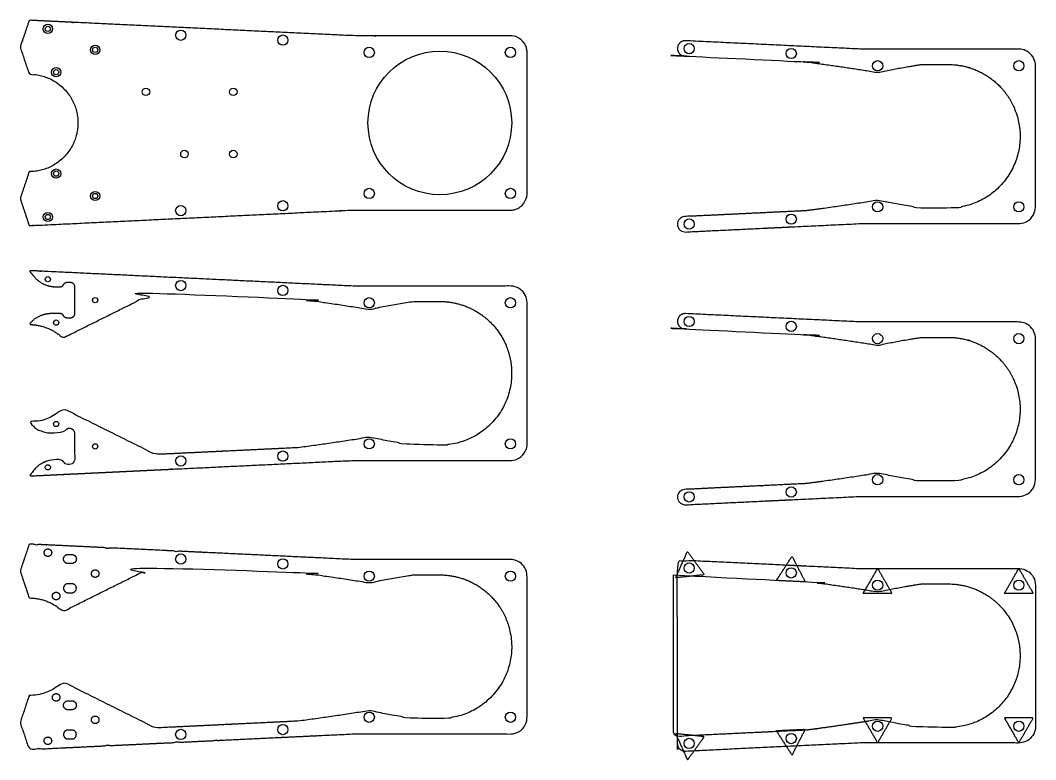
# Model space of a CAD drawing. Header units: millimetres. Extents: x 13 to 2477, y 20 to 1156.
# Drawn here: x 13 to 804, y 24 to 601 of the extents above; entities that cross this region are included whole.
import ezdxf

# ---------------------------------------------------------------- set-up
doc = ezdxf.new("R2010")
doc.units = ezdxf.units.MM
doc.header["$MEASUREMENT"] = 0
doc.layers.add('Work layer', color=254, linetype='Continuous', true_color=0xdddddd)

msp = doc.modelspace()

# ---------------------------------------------------------------- linework, layer by layer
at = {"layer": 'Work layer'}
for centre, radius in [((34.34, 594.1), 3.6), ((34.34, 594.1), 2.05), ((137.9, 589.15), 4), ((217.4, 585.35), 4), ((71.2, 577.76), 3.6), ((71.2, 577.76), 2.05), ((284.76, 575.76), 4), ((394.76, 575.76), 4), ((534.07, 578.69), 4), ((613.57, 574.9), 4), ((339.76, 520.76), 56), ((40.77, 560.28), 3.6), ((40.77, 560.28), 2.05), ((680.93, 565.31), 4), ((790.93, 565.31), 4), ((110.76, 545.01), 2.95), ((178.76, 545.01), 2.95), ((140.76, 496.51), 2.95), ((178.76, 496.51), 2.95), ((40.77, 481.24), 3.6), ((40.77, 481.24), 2.05), ((71.2, 463.76), 3.6), ((284.76, 465.76), 4), ((394.76, 465.76), 4), ((71.2, 463.76), 2.05), ((217.4, 456.17), 4), ((680.93, 455.31), 4), ((790.93, 455.31), 4), ((34.34, 447.43), 3.6), ((137.9, 452.37), 4), ((34.34, 447.43), 2.05), ((534.07, 441.92), 4), ((613.57, 445.72), 4), ((34.34, 398.88), 2.05), ((137.9, 393.93), 4), ((217.4, 390.14), 4), ((71.2, 382.55), 2.05), ((284.76, 380.55), 4), ((394.76, 380.55), 4), ((40.77, 365.07), 2.05), ((534.07, 365.95), 4), ((613.57, 362.15), 4), ((680.93, 352.56), 4), ((790.93, 352.56), 4), ((40.77, 286.03), 2.05), ((71.2, 268.55), 2.05), ((284.76, 270.55), 4), ((394.76, 270.55), 4), ((137.9, 257.16), 4), ((217.4, 260.96), 4), ((34.34, 252.22), 2.05), ((680.93, 242.56), 4), ((790.93, 242.56), 4), ((534.07, 229.17), 4), ((613.57, 232.97), 4), ((137.9, 180.72), 4), ((217.4, 176.92), 4), ((534.07, 173.7), 4), ((284.76, 167.34), 4), ((394.76, 167.34), 4), ((613.57, 169.9), 4), ((680.93, 160.32), 4), ((790.93, 160.32), 4), ((284.76, 57.34), 4), ((394.76, 57.34), 4), ((137.9, 43.95), 4), ((217.4, 47.75), 4), ((680.93, 50.32), 4), ((790.93, 50.32), 4), ((534.07, 36.93), 4), ((613.57, 40.73), 4)]:
    msp.add_circle(centre, radius, dxfattribs=at)
for points, weights, knots in [([(13.13, 460.66), (12.76, 461.76), (13.13, 462.87), (16.39, 472.65), (19.65, 482.42), (19.76, 482.76), (20.12, 482.77), (57.76, 483.12), (57.76, 520.76), (57.76, 558.41), (20.12, 558.76), (19.76, 558.77), (19.65, 559.1), (16.39, 568.88), (13.13, 578.66), (12.76, 579.76), (13.13, 580.87), (16.39, 590.65), (19.65, 600.42), (19.76, 600.76), (20.12, 600.76), (23.21, 600.75), (26.3, 600.5), (26.57, 600.47), (26.84, 600.46), (149.11, 594.62), (271.38, 588.78), (271.76, 588.76), (272.14, 588.76), (333.45, 588.76), (394.76, 588.76), (407.76, 588.76), (407.76, 575.76), (407.76, 520.76), (407.76, 465.76), (407.76, 452.76), (394.76, 452.76), (333.45, 452.76), (272.14, 452.76), (271.76, 452.76), (271.38, 452.75), (147.28, 446.79), (23.18, 440.84), (21.65, 440.77), (20.12, 440.76), (19.76, 440.76), (19.65, 441.11), (16.39, 450.88), (13.13, 460.66)], [1, 0.948683298051, 1, 1, 1, 0.813974177999, 1, 0.711785426069, 1.00386525205, 0.711785356431, 1.00000013743, 0.813974289865, 1.00000013743, 1.00000013743, 1.00000013743, 0.948683428429, 1.00000013743, 1.00000013743, 1.00000013743, 0.809915943902, 1.00000013743, 0.999266176504, 1.00002480289, 0.999879631758, 1.00002480289, 1.00002480289, 1.00002480289, 0.999740121446, 1.00002480289, 1.00002480289, 1.00002480289, 0.707124319478, 1.00002480289, 1.00002480289, 1.00002480289, 0.707124319478, 1.00002480289, 1.00002480289, 1.00002480289, 0.999737490058, 1.00002480289, 1.00002480289, 1.00002480289, 0.996180939703, 0.992715046366, 0.804015633288, 0.992715046366, 0.992715046366, 0.992715046366], [-22.106797, -22.106797, -22.106797, -19.854543, -19.854543, -0.301535, -0.301535, 0.318301, 0.318301, 59.613611, 59.613611, 118.908936, 118.908936, 119.528771, 119.528771, 139.08178, 139.08178, 141.334034, 141.334034, 160.884535, 160.884535, 161.511322, 161.511322, 167.418629, 167.418629, 167.96389, 167.96389, 412.780239, 412.780239, 413.54381, 413.54381, 536.161952, 536.161952, 556.582304, 556.582304, 669.817598, 669.817598, 690.237951, 690.237951, 812.854331, 812.854331, 813.621423, 813.621423, 1062.101851, 1062.101851, 1064.845395, 1064.845395, 1065.472182, 1065.472182, 1085.022683, 1085.022683, 1085.022683]), ([(531.23, 584.84), (599.58, 581.57), (667.93, 578.31), (729.43, 578.31), (790.93, 578.31), (803.93, 578.31), (803.93, 565.31), (803.93, 510.31), (803.93, 455.31), (803.93, 442.31), (790.93, 442.31), (729.43, 442.31), (667.93, 442.31), (599.58, 439.03), (531.23, 435.75), (528.66, 435.63), (526.8, 437.4), (524.94, 439.17), (524.94, 441.74), (524.94, 447.46), (530.66, 447.74), (583.4, 450.27), (625.15, 452.27), (652.78, 455.82), (680.41, 460.37), (680.98, 460.45), (681.54, 460.36), (698.33, 456.84), (715.12, 454.31), (725.53, 454.31), (735.93, 454.31), (791.93, 454.31), (791.93, 510.31), (791.93, 566.31), (735.93, 566.31), (725.53, 566.31), (715.12, 566.31), (698.33, 563.78), (681.54, 560.25), (680.98, 560.17), (680.41, 560.24), (652.79, 564.79), (625.17, 568.34), (577.91, 570.59), (530.66, 572.85), (524.66, 573.14), (524.95, 579.13), (525.24, 585.12), (531.23, 584.84)], [1, 1, 1, 1, 1, 0.707106781187, 1, 1, 1, 0.707106781186, 1, 1, 1, 1, 1, 0.919226508621, 1, 0.919226508621, 1, 0.723852612899, 1, 1, 1, 1, 1, 0.990414518719, 1, 1, 1, 1, 1, 0.707106781187, 1, 0.707106781187, 1, 1, 1, 1, 1, 0.990414518719, 1, 1, 1, 1, 1, 0.707106781229, 1, 0.707106781229, 1], [-599.436744, -599.436744, -599.436744, -473.579706, -473.579706, -350.579701, -350.579701, -330.159347, -330.159347, -216.924048, -216.924048, -196.503695, -196.503695, -73.503689, -73.503689, 52.353384, 52.353384, 57.209603, 57.209603, 62.065822, 62.065822, 71.202938, 71.202938, 156.844032, 156.844032, 212.538686, 212.538686, 213.467639, 213.467639, 247.425289, 247.425289, 247.473854, 247.473854, 335.438448, 335.438448, 423.403042, 423.403042, 444.693415, 444.693415, 478.651065, 478.651065, 479.580019, 479.580019, 535.274672, 535.274672, 535.372023, 535.372023, 544.796801, 544.796801, 554.221579, 554.221579, 554.221579]), ([(55.13, 386.05), (55.13, 389.55), (55.13, 393.05), (55.13, 396.55), (51.63, 396.55), (50.63, 396.55), (49.63, 396.55), (47.51, 396.55), (46.53, 394.66), (45.69, 393.05), (43.87, 393.05), (41.64, 393.05), (39.41, 393.05), (31.18, 393.45), (25.17, 399.07), (22.81, 401.9), (20.45, 404.72), (20.25, 404.97), (20.38, 405.26), (20.52, 405.55), (20.84, 405.54), (23.7, 405.5), (26.56, 405.26), (149.16, 399.4), (271.76, 393.55), (333.26, 393.55), (394.76, 393.55), (407.76, 393.55), (407.76, 380.55), (407.76, 325.55), (407.76, 270.55), (407.76, 257.55), (394.76, 257.55), (333.26, 257.55), (271.76, 257.55), (147.47, 251.59), (23.18, 245.62), (22.01, 245.57), (20.84, 245.56), (20.52, 245.55), (20.38, 245.84), (20.25, 246.13), (20.45, 246.38), (22.81, 249.2), (25.17, 252.02), (31.18, 257.65), (39.41, 258.05), (41.64, 258.05), (43.87, 258.05), (45.69, 258.05), (46.53, 256.43), (47.51, 254.55), (49.63, 254.55), (50.63, 254.55), (51.63, 254.55), (55.13, 254.55), (55.13, 258.05), (55.13, 261.55), (55.13, 265.05), (55.13, 268.55), (55.13, 272.05), (55.13, 275.55), (55.13, 279.05), (55.13, 282.55), (51.63, 282.55), (50.63, 282.55), (49.63, 282.55), (47.51, 282.55), (46.53, 280.66), (45.69, 279.05), (43.87, 279.05), (39.97, 279.05), (36.07, 279.05), (27.84, 279.45), (21.83, 285.07), (21.13, 285.91), (20.43, 286.74), (20.23, 286.98), (20.36, 287.27), (20.49, 287.55), (20.8, 287.56), (34.32, 287.93), (44.56, 296.76), (46.07, 298.06), (47.85, 297.17), (83, 279.68), (118.14, 262.19), (173.56, 264.85), (228.98, 267.51), (256.61, 271.06), (284.24, 275.62), (284.8, 275.69), (285.37, 275.6), (302.16, 272.08), (318.95, 269.55), (329.35, 269.55), (339.76, 269.55), (395.76, 269.55), (395.76, 325.55), (395.76, 381.55), (339.76, 381.55), (329.35, 381.55), (318.95, 381.55), (302.16, 379.02), (285.37, 375.49), (284.8, 375.41), (284.24, 375.48), (256.62, 380.03), (229, 383.58), (173.54, 386.23), (118.08, 388.88), (82.97, 371.4), (47.85, 353.93), (46.07, 353.04), (44.56, 354.34), (34.32, 363.16), (20.8, 363.53), (20.49, 363.54), (20.36, 363.83), (20.23, 364.11), (20.43, 364.35), (21.13, 365.19), (21.83, 366.02), (27.84, 371.65), (36.07, 372.05), (39.97, 372.05), (43.87, 372.05), (45.69, 372.05), (46.53, 370.43), (47.51, 368.55), (49.63, 368.55), (50.63, 368.55), (51.63, 368.55), (55.13, 368.55), (55.13, 372.05), (55.13, 375.55), (55.13, 379.05), (55.13, 382.55), (55.13, 386.05)], [1, 1, 1, 0.707106781187, 1, 1, 1, 0.854850414265, 1, 0.854850414265, 1, 1, 1, 0.938639289783, 1, 1, 1, 0.841872459824, 1, 0.841872459824, 1, 0.999481371099, 1.00024191582, 1.00024191582, 1.00024191582, 1.00024191582, 1.00024191582, 0.707277841502, 1.00024191582, 1.00024191582, 1.00024191582, 0.707277841502, 1.00024191582, 1.00024191582, 1.00024191582, 1.00024191582, 1.00024191582, 1.00008538108, 1.00014295306, 0.841992808064, 1.00014295306, 0.841992808064, 1.00014295306, 1.00014295306, 1.00014295306, 0.938773471137, 1.00014295306, 1.00014295306, 1.00014295306, 0.854972617744, 1.00014295306, 0.854972617744, 1.00014295306, 1.00014295306, 1.00014295306, 0.707207864261, 1.00014295306, 1.00014295306, 1.00014295306, 1.00014295306, 1.00014295306, 1.00014295306, 1.00014295306, 0.707207864261, 1.00014295306, 1.00014295306, 1.00014295306, 0.854972617744, 1.00014295306, 0.854972617744, 1.00014295306, 1.00014295306, 1.00014295306, 0.938773471137, 1.00014295306, 1.00014295306, 1.00014295306, 0.847478689443, 1.00014295306, 0.847478689443, 1.00014295306, 0.940299247758, 0.995931189861, 0.829533486503, 0.995931189861, 0.995931189861, 0.995931189861, 0.995931189861, 0.995931189861, 0.995931189861, 0.995931189861, 0.986384710084, 0.995931189861, 0.995931189861, 0.995931189861, 0.995931189861, 0.995931189861, 0.704229697946, 0.995931189861, 0.704229697946, 0.995931189861, 0.995931189861, 0.995931189861, 0.995931189861, 0.995931189861, 0.986384710084, 0.995931189861, 0.995931189861, 0.995931189861, 0.995931189861, 0.995931189861, 0.995931189861, 0.995931189861, 0.829533486504, 0.995931189861, 0.938317256377, 0.995931189861, 0.843909820072, 0.995931189861, 0.843909820072, 0.995931189861, 0.995931189861, 0.995931189861, 0.934820144724, 0.995931189861, 0.995931189861, 0.995931189861, 0.851372190232, 0.995931189861, 0.851372190232, 0.995931189861, 0.995931189861, 0.995931189861, 0.704229697946, 0.995931189861, 0.995931189861, 0.995931189861, 0.995931189861, 1], [11826.597415, 11826.597415, 11826.597415, 11831.847415, 11831.847415, 11837.345202, 11837.345202, 11839.154916, 11839.154916, 11842.926057, 11842.926057, 11846.19926, 11846.19926, 11847.222664, 11847.222664, 11863.008129, 11863.008129, 11868.65464, 11868.65464, 11869.224693, 11869.224693, 11869.794746, 11869.794746, 11875.263036, 11875.263036, 12120.746324, 12120.746324, 12243.746324, 12243.746324, 12264.166676, 12264.166676, 12377.401971, 12377.401971, 12397.822323, 12397.822323, 12520.822323, 12520.822323, 12769.686371, 12769.686371, 12771.73748, 12771.73748, 12772.307532, 12772.307532, 12772.877585, 12772.877585, 12778.524097, 12778.524097, 12794.309562, 12794.309562, 12795.332966, 12795.332966, 12798.606169, 12798.606169, 12802.377309, 12802.377309, 12804.187024, 12804.187024, 12809.684811, 12809.684811, 12814.934811, 12814.934811, 12821.934811, 12821.934811, 12827.184811, 12827.184811, 12832.682598, 12832.682598, 12834.492313, 12834.492313, 12838.263453, 12838.263453, 12841.536656, 12841.536656, 12843.32649, 12843.32649, 12859.111955, 12859.111955, 12860.78025, 12860.78025, 12861.340057, 12861.340057, 12861.899864, 12861.899864, 12887.815131, 12887.815131, 12891.333701, 12891.333701, 12947.716544, 12947.716544, 13061.38993, 13061.38993, 13117.084583, 13117.084583, 13118.013537, 13118.013537, 13151.971187, 13151.971187, 13152.019751, 13152.019751, 13239.984346, 13239.984346, 13327.94894, 13327.94894, 13349.239313, 13349.239313, 13383.196962, 13383.196962, 13384.125916, 13384.125916, 13439.820569, 13439.820569, 13439.949853, 13439.949853, 13507.079821, 13507.079821, 13510.598392, 13510.598392, 13536.513658, 13536.513658, 13537.073465, 13537.073465, 13537.633272, 13537.633272, 13539.301567, 13539.301567, 13555.087033, 13555.087033, 13556.876866, 13556.876866, 13560.150069, 13560.150069, 13563.921209, 13563.921209, 13565.730924, 13565.730924, 13571.228711, 13571.228711, 13576.478711, 13576.478711, 13583.478711, 13583.478711, 13583.478711]), ([(531.23, 372.09), (599.58, 368.82), (667.93, 365.56), (729.43, 365.56), (790.93, 365.56), (803.93, 365.56), (803.93, 352.56), (803.93, 297.56), (803.93, 242.56), (803.93, 229.56), (790.93, 229.56), (729.43, 229.56), (667.93, 229.56), (599.58, 226.28), (531.23, 223), (528.66, 222.88), (526.8, 224.65), (524.94, 226.42), (524.94, 228.99), (524.94, 234.71), (530.66, 234.99), (583.4, 237.52), (625.15, 239.52), (652.78, 243.07), (680.41, 247.63), (680.98, 247.7), (681.54, 247.61), (698.33, 244.09), (715.12, 241.56), (725.53, 241.56), (735.93, 241.56), (791.93, 241.56), (791.93, 297.56), (791.93, 353.56), (735.93, 353.56), (725.53, 353.56), (715.12, 353.56), (698.33, 351.03), (681.54, 347.5), (680.98, 347.42), (680.41, 347.49), (652.79, 352.04), (625.17, 355.59), (577.91, 357.84), (530.66, 360.1), (524.66, 360.39), (524.95, 366.38), (525.24, 372.37), (531.23, 372.09)], [1, 1, 1, 1, 1, 0.707106781187, 1, 1, 1, 0.707106781186, 1, 1, 1, 1, 1, 0.919226508621, 1, 0.919226508621, 1, 0.723852612899, 1, 1, 1, 1, 1, 0.990414518719, 1, 1, 1, 1, 1, 0.707106781187, 1, 0.707106781187, 1, 1, 1, 1, 1, 0.990414518719, 1, 1, 1, 1, 1, 0.707106781229, 1, 0.707106781229, 1], [-599.436744, -599.436744, -599.436744, -473.579706, -473.579706, -350.579701, -350.579701, -330.159347, -330.159347, -216.924048, -216.924048, -196.503695, -196.503695, -73.503689, -73.503689, 52.353384, 52.353384, 57.209603, 57.209603, 62.065822, 62.065822, 71.202938, 71.202938, 156.844032, 156.844032, 212.538686, 212.538686, 213.467639, 213.467639, 247.425289, 247.425289, 247.473854, 247.473854, 335.438448, 335.438448, 423.403042, 423.403042, 444.693415, 444.693415, 478.651065, 478.651065, 479.580019, 479.580019, 535.274672, 535.274672, 535.372023, 535.372023, 544.796801, 544.796801, 554.221579, 554.221579, 554.221579]), ([(78.98, 189.54), (79.12, 189.54), (79.23, 189.46), (79.99, 188.96), (80.91, 188.96), (81.67, 188.96), (82.34, 189.31), (82.46, 189.38), (82.6, 189.37), (107.4, 188.19), (132.2, 187), (132.34, 186.99), (132.46, 186.92), (133.22, 186.41), (134.13, 186.41), (134.89, 186.41), (135.56, 186.77), (135.68, 186.83), (135.82, 186.83), (149.39, 186.18), (162.96, 185.53), (163.1, 185.53), (163.21, 185.45), (163.97, 184.95), (164.89, 184.95), (165.65, 184.95), (166.32, 185.3), (166.44, 185.37), (166.58, 185.36), (219.17, 182.85), (271.76, 180.34), (333.26, 180.34), (394.76, 180.34), (407.76, 180.34), (407.76, 167.34), (407.76, 112.34), (407.76, 57.34), (407.76, 44.34), (394.76, 44.34), (333.26, 44.34), (271.76, 44.34), (219.19, 41.81), (166.62, 39.29), (166.47, 39.28), (166.35, 39.35), (165.67, 39.72), (164.89, 39.72), (163.95, 39.72), (163.18, 39.2), (163.06, 39.12), (162.92, 39.11), (149.4, 38.46), (135.87, 37.82), (135.73, 37.81), (135.61, 37.88), (134.92, 38.26), (134.13, 38.26), (133.19, 38.26), (132.41, 37.72), (132.3, 37.64), (132.16, 37.64), (107.41, 36.45), (82.67, 35.26), (82.52, 35.26), (82.4, 35.33), (81.7, 35.71), (80.91, 35.71), (79.96, 35.71), (79.17, 35.17), (79.05, 35.09), (78.91, 35.08), (53.11, 33.84), (27.32, 32.61), (27.18, 32.6), (27.06, 32.67), (26.37, 33.04), (25.6, 33.04), (24.67, 33.04), (23.89, 32.52), (23.78, 32.44), (23.64, 32.43), (23.41, 32.42), (23.18, 32.41), (21.65, 32.34), (20.12, 32.34), (19.76, 32.33), (19.65, 32.68), (16.39, 42.45), (13.13, 52.23), (12.76, 53.34), (13.13, 54.44), (16.39, 64.22), (19.65, 74), (19.76, 74.33), (20.12, 74.34), (34.95, 74.48), (45.77, 84.63), (46.02, 84.87), (46.33, 84.71), (82.18, 66.88), (118.02, 49.04), (118.14, 48.98), (118.27, 48.98), (173.62, 51.64), (228.98, 54.3), (256.61, 57.85), (284.24, 62.4), (284.5, 62.44), (284.76, 62.44), (285.07, 62.44), (285.37, 62.39), (302.14, 58.87), (318.91, 56.34), (318.95, 56.34), (318.99, 56.34), (329.37, 56.34), (339.76, 56.34), (395.76, 56.34), (395.76, 112.34), (395.76, 168.34), (339.76, 168.34), (329.37, 168.34), (318.99, 168.34), (318.95, 168.34), (318.91, 168.33), (302.14, 165.81), (285.37, 162.28), (285.07, 162.24), (284.76, 162.24), (284.5, 162.24), (284.24, 162.27), (256.62, 166.82), (229, 170.36), (173.6, 173.01), (118.21, 175.66), (118.08, 175.66), (117.96, 175.6), (82.15, 157.78), (46.33, 139.96), (46.02, 139.8), (45.77, 140.04), (34.95, 150.19), (20.12, 150.33), (19.76, 150.34), (19.65, 150.68), (16.39, 160.45), (13.13, 170.23), (12.76, 171.34), (13.13, 172.44), (16.39, 182.22), (19.65, 191.99), (19.76, 192.34), (20.12, 192.33), (21.88, 192.33), (23.64, 192.24), (23.78, 192.23), (23.89, 192.16), (24.67, 191.63), (25.6, 191.63), (26.33, 191.63), (26.97, 191.96), (27.09, 192.02), (27.22, 192.01), (53.1, 190.78), (78.98, 189.54)], [1, 0.964414936165, 1, 1.03143912773, 1.15960038681, 1.0513181505, 1.01208004398, 0.976065111009, 1.01208004398, 1.01208004398, 1.01208004398, 0.976065111009, 1.01208004398, 1.04389894249, 1.17360842807, 1.06401813595, 1.02430603078, 0.987856035287, 1.02430603078, 1.02430603078, 1.02430603078, 0.987856035287, 1.02430603078, 1.056509288, 1.18778570511, 1.07687155411, 1.03667972376, 0.999789409617, 1.03667972376, 1.03667972376, 1.03667972376, 1.03667972376, 1.03667972376, 0.733043262592, 1.03667972376, 1.03667972376, 1.03667972376, 0.733043262592, 1.03667972376, 1.03667972376, 1.03667972376, 1.03667972376, 1.03667972376, 0.998003433381, 1.03667972376, 1.07615494147, 1.1899963262, 1.05569303747, 1.02489165612, 0.986655153182, 1.02489165612, 1.02489165612, 1.02489165612, 0.986147046239, 1.02489165612, 1.06369719866, 1.17707819666, 1.04346611193, 1.01341755698, 0.975106709532, 1.01341755698, 1.01341755698, 1.01341755698, 0.974236552411, 1.01341755698, 1.05139683727, 1.16492376567, 1.03138922441, 1.00237733291, 0.963623168256, 1.00237733291, 1.00237733291, 1.00237733291, 0.965314713265, 1.00237733291, 1.04068820763, 1.15021134571, 1.020904523, 0.990860361108, 0.954223578257, 0.990860361108, 0.990860361108, 0.990860361108, 0.990657624183, 0.990817436603, 0.802503510955, 0.990817436603, 0.990817436603, 0.990817436603, 0.939971953522, 0.990817436603, 0.990817436603, 0.990817436603, 0.806500927031, 0.990817436603, 0.922984296041, 0.990861692793, 0.813396772151, 0.990861692793, 0.990861692793, 0.990861692793, 0.958854309173, 0.990861692793, 0.990861692793, 0.990861692793, 0.990861692793, 0.990861692793, 1.01296832001, 1.03980433804, 1.00854071876, 0.983695806614, 0.983695806614, 0.983695806614, 0.980952626624, 0.983695806614, 0.983695806614, 0.983695806614, 0.695577975482, 0.983695806614, 0.695577975482, 0.983695806614, 0.983695806614, 0.983695806614, 0.980952626622, 0.983695806614, 0.983695806614, 0.983695806614, 1.00854071876, 1.03980433804, 1.01296832001, 0.990861692793, 0.990861692793, 0.990861692793, 0.990861692793, 0.990861692793, 0.95888183032, 0.990861692793, 0.990861692793, 0.990861692793, 0.813396728839, 0.990861692793, 0.922984281167, 0.990817467439, 0.806501567356, 0.990817467439, 0.990817467439, 0.990817467439, 0.939971982776, 0.990817467439, 0.990817467439, 0.990817467439, 0.802478884745, 0.990817467439, 0.990403857157, 0.990468636306, 0.953841761288, 0.990468636306, 1.02043964133, 1.14981986181, 1.04657214057, 1.00663143235, 0.973397447594, 1.00663143235, 1.00663143235, 1], [0, 0, 0, 0.267575, 0.267575, 2.07541, 2.07541, 3.602834, 3.602834, 3.870408, 3.870408, 53.536661, 53.536661, 53.804236, 53.804236, 55.612072, 55.612072, 57.139495, 57.139495, 57.40707, 57.40707, 84.575257, 84.575257, 84.842831, 84.842831, 86.650667, 86.650667, 88.17809, 88.17809, 88.445665, 88.445665, 193.749759, 193.749759, 316.74976, 316.74976, 337.170112, 337.170112, 450.405406, 450.405406, 470.825758, 470.825758, 593.825758, 593.825758, 699.09123, 699.09123, 699.365245, 699.365245, 700.930067, 700.930067, 702.776151, 702.776151, 703.050166, 703.050166, 730.128933, 730.128933, 730.404774, 730.404774, 731.980372, 731.980372, 733.837111, 733.837111, 734.112953, 734.112953, 783.659809, 783.659809, 783.938785, 783.938785, 785.532872, 785.532872, 787.407894, 787.407894, 787.686871, 787.686871, 839.339274, 839.339274, 839.612055, 839.612055, 841.169594, 841.169594, 843.008478, 843.008478, 843.281259, 843.281259, 843.738113, 843.738113, 846.419771, 846.419771, 847.046516, 847.046516, 866.597058, 866.597058, 868.849312, 868.849312, 888.402009, 888.402009, 889.021843, 889.021843, 917.294865, 917.294865, 917.902679, 917.902679, 975.412302, 975.412302, 975.667167, 975.667167, 1089.20711, 1089.20711, 1144.901764, 1144.901764, 1145.330844, 1145.330844, 1145.830717, 1145.830717, 1179.750948, 1179.750948, 1179.825647, 1179.825647, 1179.874212, 1179.874212, 1267.838806, 1267.838806, 1355.8034, 1355.8034, 1377.055491, 1377.055491, 1377.130189, 1377.130189, 1411.05042, 1411.05042, 1411.550294, 1411.550294, 1411.979374, 1411.979374, 1467.674027, 1467.674027, 1467.803311, 1467.803311, 1468.058065, 1468.058065, 1536.530823, 1536.530823, 1537.138637, 1537.138637, 1565.41166, 1565.41166, 1566.031492, 1566.031492, 1585.584508, 1585.584508, 1587.836762, 1587.836762, 1607.386953, 1607.386953, 1608.01374, 1608.01374, 1611.373542, 1611.373542, 1611.64634, 1611.64634, 1613.486894, 1613.486894, 1614.955689, 1614.955689, 1615.213364, 1615.213364, 1667.027429, 1667.027429, 1667.027429]), ([(37.29, 185.67), (37.29, 188.62), (34.34, 188.62), (31.39, 188.62), (31.39, 185.67), (31.39, 182.72), (34.34, 182.72), (37.29, 182.72), (37.29, 185.67)], [1, 0.707106781187, 1, 0.707106781187, 1, 0.707106781187, 1, 0.707106781187, 1], [0, 0, 0, 4.633849, 4.633849, 9.267698, 9.267698, 13.901547, 13.901547, 18.535397, 18.535397, 18.535397]), ([(46.52, 180.72), (46.52, 177.22), (50.02, 177.22), (51.52, 177.22), (53.02, 177.22), (56.52, 177.22), (56.52, 180.72), (56.52, 184.22), (53.02, 184.22), (51.52, 184.22), (50.02, 184.22), (46.52, 184.22), (46.52, 180.72)], [1, 0.707106781187, 1, 1, 1, 0.707106781187, 1, 0.707106781187, 1, 1, 1, 0.707106781187, 1], [0, 0, 0, 5.497787, 5.497787, 8.355369, 8.355369, 13.853157, 13.853157, 19.350944, 19.350944, 22.208526, 22.208526, 27.706313, 27.706313, 27.706313]), ([(531.22, 30.76), (599.57, 34.04), (667.93, 37.32), (729.43, 37.32), (790.93, 37.32), (803.93, 37.32), (803.93, 50.32), (803.93, 105.32), (803.93, 160.32), (803.93, 173.32), (790.93, 173.32), (729.43, 173.32), (667.93, 173.32), (599.57, 176.58), (531.22, 179.84), (528.65, 179.97), (526.79, 178.19), (524.93, 176.42), (524.93, 173.85), (524.93, 105.3), (524.93, 36.75), (524.93, 34.18), (526.79, 32.41), (528.65, 30.63), (531.22, 30.76)], [1, 1, 1, 1, 1, 0.707106781187, 1, 1, 1, 0.707106781186, 1, 1, 1, 1, 1, 0.919248168477, 1, 0.919248168477, 1, 1, 1, 0.91922650862, 1, 0.91922650862, 1], [1393.032555, 1393.032555, 1393.032555, 1529.902277, 1529.902277, 1652.902277, 1652.902277, 1673.322629, 1673.322629, 1786.557923, 1786.557923, 1806.978276, 1806.978276, 1929.978276, 1929.978276, 2066.847876, 2066.847876, 2071.703434, 2071.703434, 2076.558993, 2076.558993, 2097.919719, 2097.919719, 2102.775938, 2102.775938, 2107.632157, 2107.632157, 2107.632157]), ([(74.15, 169.34), (74.15, 172.29), (71.2, 172.29), (68.25, 172.29), (68.25, 169.34), (68.25, 166.39), (71.2, 166.39), (74.15, 166.39), (74.15, 169.34)], [1, 0.707106781187, 1, 0.707106781187, 1, 0.707106781187, 1, 0.707106781187, 1], [0, 0, 0, 4.633849, 4.633849, 9.267698, 9.267698, 13.901547, 13.901547, 18.535397, 18.535397, 18.535397]), ([(521.93, 168.27), (521.93, 105.3), (521.93, 42.32), (579.97, 45.11), (625.15, 47.28), (652.78, 50.83), (680.41, 55.38), (680.98, 55.45), (681.54, 55.37), (698.33, 51.84), (715.12, 49.32), (725.53, 49.32), (735.93, 49.32), (791.93, 49.32), (791.93, 105.32), (791.93, 161.32), (735.93, 161.32), (725.53, 161.32), (715.12, 161.32), (698.33, 158.79), (681.54, 155.26), (680.98, 155.18), (680.41, 155.25), (652.79, 159.8), (625.17, 163.34), (573.55, 165.81), (521.93, 168.27)], [1, 1, 1, 1, 1, 1, 1, 0.990414518719, 1, 1, 1, 1, 1, 0.707106781187, 1, 0.707106781187, 1, 1, 1, 1, 1, 0.990414518719, 1, 1, 1, 1, 1], [594.463622, 594.463622, 594.463622, 708.124057, 708.124057, 800.789159, 800.789159, 856.483813, 856.483813, 857.412766, 857.412766, 891.370416, 891.370416, 891.418981, 891.418981, 979.383575, 979.383575, 1067.348169, 1067.348169, 1088.638542, 1088.638542, 1122.596192, 1122.596192, 1123.525146, 1123.525146, 1179.219799, 1179.219799, 1179.326138, 1179.326138, 1179.326138]), ([(46.52, 157.95), (46.52, 161.45), (50.02, 161.45), (51.52, 161.45), (53.02, 161.45), (56.52, 161.45), (56.52, 157.95), (56.52, 154.45), (53.02, 154.45), (51.52, 154.45), (50.02, 154.45), (46.52, 154.45), (46.52, 157.95)], [1, 0.707106781187, 1, 1, 1, 0.707106781187, 1, 0.707106781187, 1, 1, 1, 0.707106781187, 1], [0, 0, 0, 5.497787, 5.497787, 8.355369, 8.355369, 13.853157, 13.853157, 19.350944, 19.350944, 22.208526, 22.208526, 27.706313, 27.706313, 27.706313]), ([(43.72, 151.86), (43.72, 154.81), (40.77, 154.81), (37.82, 154.81), (37.82, 151.86), (37.82, 148.91), (40.77, 148.91), (43.72, 148.91), (43.72, 151.86)], [1, 0.707106781187, 1, 0.707106781187, 1, 0.707106781187, 1, 0.707106781187, 1], [0, 0, 0, 4.633849, 4.633849, 9.267698, 9.267698, 13.901547, 13.901547, 18.535397, 18.535397, 18.535397]), ([(43.72, 72.82), (43.72, 75.77), (40.77, 75.77), (37.82, 75.77), (37.82, 72.82), (37.82, 69.87), (40.77, 69.87), (43.72, 69.87), (43.72, 72.82)], [1, 0.707106781187, 1, 0.707106781187, 1, 0.707106781187, 1, 0.707106781187, 1], [0, 0, 0, 4.633849, 4.633849, 9.267698, 9.267698, 13.901547, 13.901547, 18.535397, 18.535397, 18.535397]), ([(46.52, 66.67), (46.52, 63.17), (50.02, 63.17), (51.52, 63.17), (53.02, 63.17), (56.52, 63.17), (56.52, 66.67), (56.52, 70.17), (53.02, 70.17), (51.52, 70.17), (50.02, 70.17), (46.52, 70.17), (46.52, 66.67)], [1, 0.707106781187, 1, 1, 1, 0.707106781187, 1, 0.707106781187, 1, 1, 1, 0.707106781187, 1], [0, 0, 0, 5.497787, 5.497787, 8.355369, 8.355369, 13.853157, 13.853157, 19.350944, 19.350944, 22.208526, 22.208526, 27.706313, 27.706313, 27.706313]), ([(74.15, 55.34), (74.15, 58.29), (71.2, 58.29), (68.25, 58.29), (68.25, 55.34), (68.25, 52.39), (71.2, 52.39), (74.15, 52.39), (74.15, 55.34)], [1, 0.707106781187, 1, 0.707106781187, 1, 0.707106781187, 1, 0.707106781187, 1], [0, 0, 0, 4.633849, 4.633849, 9.267698, 9.267698, 13.901547, 13.901547, 18.535397, 18.535397, 18.535397]), ([(37.29, 39), (37.29, 41.95), (34.34, 41.95), (31.39, 41.95), (31.39, 39), (31.39, 36.05), (34.34, 36.05), (37.29, 36.05), (37.29, 39)], [1, 0.707106781187, 1, 0.707106781187, 1, 0.707106781187, 1, 0.707106781187, 1], [0, 0, 0, 4.633849, 4.633849, 9.267698, 9.267698, 13.901547, 13.901547, 18.535397, 18.535397, 18.535397]), ([(46.52, 43.9), (46.52, 47.4), (50.02, 47.4), (51.52, 47.4), (53.02, 47.4), (56.52, 47.4), (56.52, 43.9), (56.52, 40.4), (53.02, 40.4), (51.52, 40.4), (50.02, 40.4), (46.52, 40.4), (46.52, 43.9)], [1, 0.707106781187, 1, 1, 1, 0.707106781187, 1, 0.707106781187, 1, 1, 1, 0.707106781187, 1], [0, 0, 0, 5.497787, 5.497787, 8.355369, 8.355369, 13.853157, 13.853157, 19.350944, 19.350944, 22.208526, 22.208526, 27.706313, 27.706313, 27.706313])]:
    msp.add_rational_spline(points, weights, degree=2, knots=knots, dxfattribs=at)
for points in [[(523.56, 166.06), (534.75, 167.24), (545.95, 168.42), (539.33, 177.52), (532.71, 186.63), (528.13, 176.34), (523.56, 166.06)], [(602.01, 163.96), (613.26, 163.41), (624.5, 162.87), (619.35, 172.88), (614.2, 182.89), (608.11, 173.42), (602.01, 163.96)], [(669.67, 153.82), (680.93, 153.82), (692.19, 153.82), (686.56, 163.57), (680.93, 173.32), (675.3, 163.57), (669.67, 153.82)], [(779.67, 153.82), (790.93, 153.82), (802.19, 153.82), (796.56, 163.57), (790.93, 173.32), (785.3, 163.57), (779.67, 153.82)], [(669.67, 56.81), (680.93, 56.81), (692.19, 56.81), (686.56, 47.06), (680.93, 37.31), (675.3, 47.06), (669.67, 56.81)], [(779.67, 56.81), (790.93, 56.81), (802.19, 56.81), (796.56, 47.06), (790.93, 37.31), (785.3, 47.06), (779.67, 56.81)], [(602.01, 46.67), (613.26, 47.22), (624.5, 47.77), (619.35, 37.75), (614.2, 27.74), (608.11, 37.21), (602.01, 46.67)], [(523.56, 44.57), (534.75, 43.39), (545.95, 42.21), (539.33, 33.1), (532.71, 24), (528.13, 34.29), (523.56, 44.57)]]:
    msp.add_open_spline(points, degree=2, knots=[42.955058, 42.955058, 42.955058, 49.000711, 49.000711, 56.494727, 56.494727, 63.028919, 63.028919, 63.028919], dxfattribs=at)

doc.saveas('drawing.dxf')
